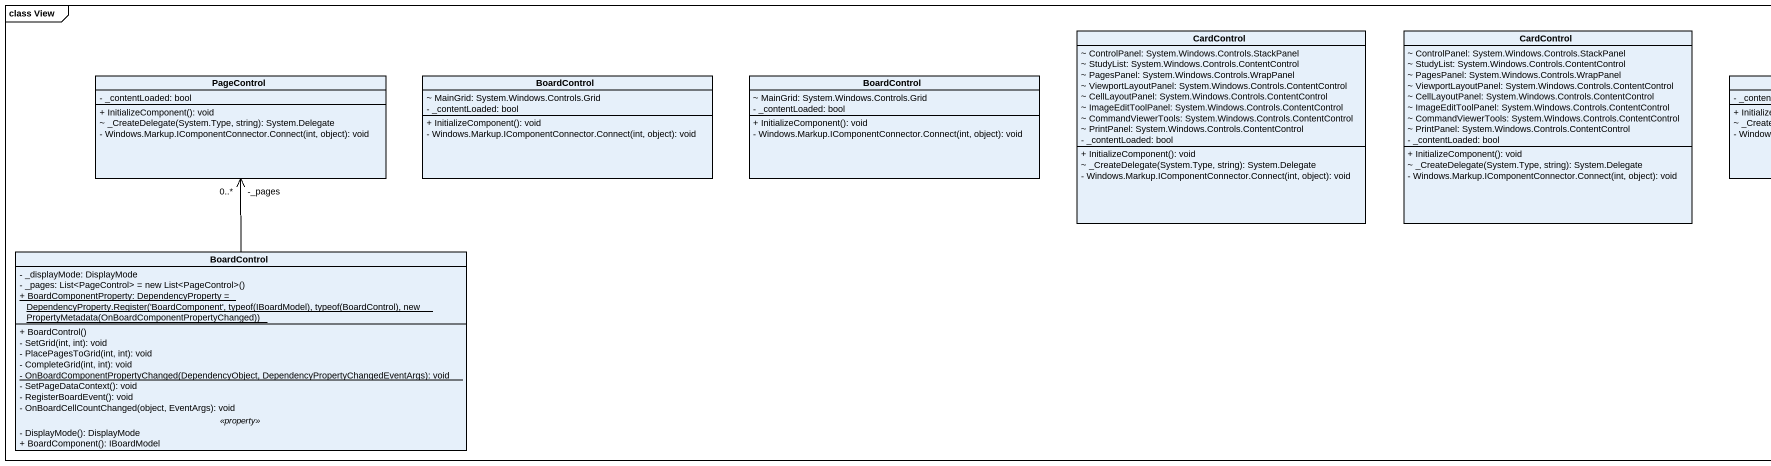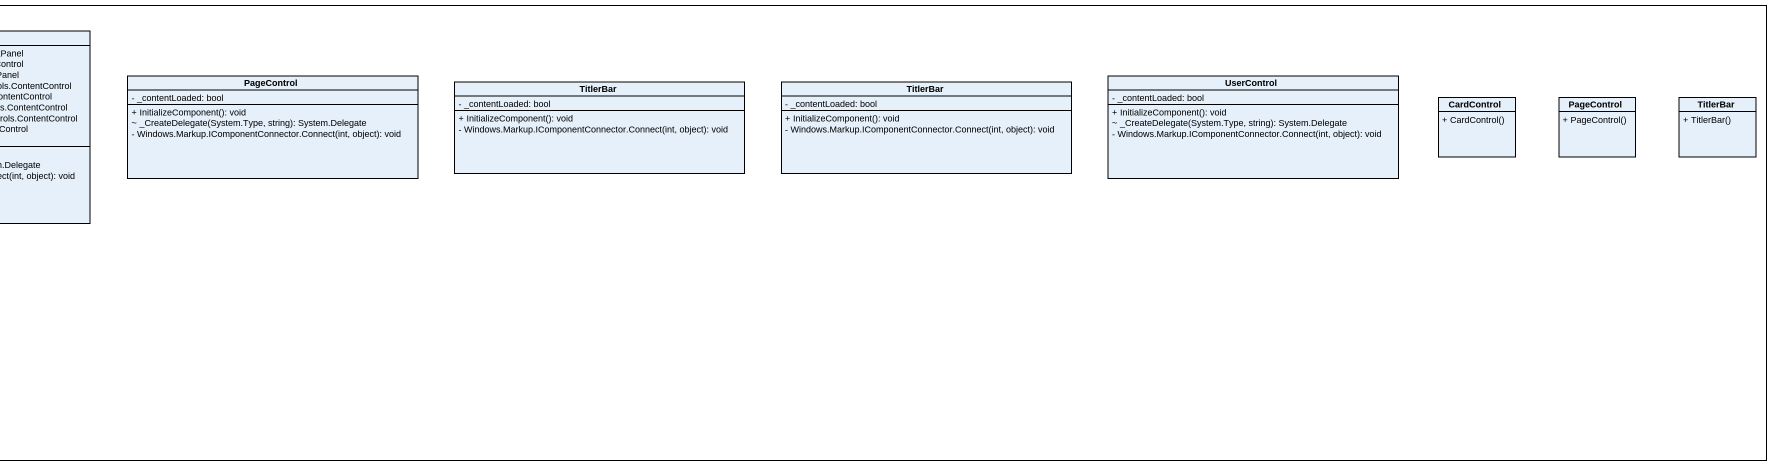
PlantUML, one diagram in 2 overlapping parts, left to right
@startuml
mainframe class View
hide circle
hide empty members
skinparam classAttributeIconSize 0
class CardControl {
  ~ ControlPanel: System.Windows.Controls.StackPanel
  ~ StudyList: System.Windows.Controls.ContentControl
  ~ PagesPanel: System.Windows.Controls.WrapPanel
  ~ ViewportLayoutPanel: System.Windows.Controls.ContentControl
  ~ CellLayoutPanel: System.Windows.Controls.ContentControl
  ~ ImageEditToolPanel: System.Windows.Controls.ContentControl
  ~ CommandViewerTools: System.Windows.Controls.ContentControl
  ~ PrintPanel: System.Windows.Controls.ContentControl
  - _contentLoaded: bool
  + InitializeComponent(): void
  ~ _CreateDelegate(System.Type, string): System.Delegate
  - Windows.Markup.IComponentConnector.Connect(int, object): void
}
class "CardControl" as CardControl_2 {
  ~ ControlPanel: System.Windows.Controls.StackPanel
  ~ StudyList: System.Windows.Controls.ContentControl
  ~ PagesPanel: System.Windows.Controls.WrapPanel
  ~ ViewportLayoutPanel: System.Windows.Controls.ContentControl
  ~ CellLayoutPanel: System.Windows.Controls.ContentControl
  ~ ImageEditToolPanel: System.Windows.Controls.ContentControl
  ~ CommandViewerTools: System.Windows.Controls.ContentControl
  ~ PrintPanel: System.Windows.Controls.ContentControl
  - _contentLoaded: bool
  + InitializeComponent(): void
  ~ _CreateDelegate(System.Type, string): System.Delegate
  - Windows.Markup.IComponentConnector.Connect(int, object): void
}
class PageControl {
  - _contentLoaded: bool
  + InitializeComponent(): void
  ~ _CreateDelegate(System.Type, string): System.Delegate
  - Windows.Markup.IComponentConnector.Connect(int, object): void
}
class BoardControl {
  ~ MainGrid: System.Windows.Controls.Grid
  - _contentLoaded: bool
  + InitializeComponent(): void
  - Windows.Markup.IComponentConnector.Connect(int, object): void
}
class "BoardControl" as BoardControl_2 {
  ~ MainGrid: System.Windows.Controls.Grid
  - _contentLoaded: bool
  + InitializeComponent(): void
  - Windows.Markup.IComponentConnector.Connect(int, object): void
}
class "PageControl" as PageControl_2 {
  - _contentLoaded: bool
  + InitializeComponent(): void
  ~ _CreateDelegate(System.Type, string): System.Delegate
  - Windows.Markup.IComponentConnector.Connect(int, object): void
}
class TitlerBar {
  - _contentLoaded: bool
  + InitializeComponent(): void
  - Windows.Markup.IComponentConnector.Connect(int, object): void
}
class "TitlerBar" as TitlerBar_2 {
  - _contentLoaded: bool
  + InitializeComponent(): void
  - Windows.Markup.IComponentConnector.Connect(int, object): void
}
class UserControl {
  - _contentLoaded: bool
  + InitializeComponent(): void
  ~ _CreateDelegate(System.Type, string): System.Delegate
  - Windows.Markup.IComponentConnector.Connect(int, object): void
}
class "CardControl" as CardControl_3 {
  + CardControl()
}
class "PageControl" as PageControl_3 {
  + PageControl()
}
class "TitlerBar" as TitlerBar_3 {
  + TitlerBar()
}
class "BoardControl" as BoardControl_3 {
  - _displayMode: DisplayMode
  {field} - _pages: List<PageControl> = new List<PageControl>()
  {static} {field} + BoardComponentProperty: DependencyProperty = DependencyProperty.Register('BoardComponent', typeof(IBoardModel), typeof(BoardControl), new PropertyMetadata(OnBoardComponentPropertyChanged))
  --
  + BoardControl()
  - SetGrid(int, int): void
  - PlacePagesToGrid(int, int): void
  - CompleteGrid(int, int): void
  {static} - OnBoardComponentPropertyChanged(DependencyObject, DependencyPropertyChangedEventArgs): void
  - SetPageDataContext(): void
  - RegisterBoardEvent(): void
  - OnBoardCellCountChanged(object, EventArgs): void
  .. <<property>> ..
  - DisplayMode(): DisplayMode
  + BoardComponent(): IBoardModel
}
BoardControl_3 -up-> "-_pages\n0..*" PageControl
@enduml
